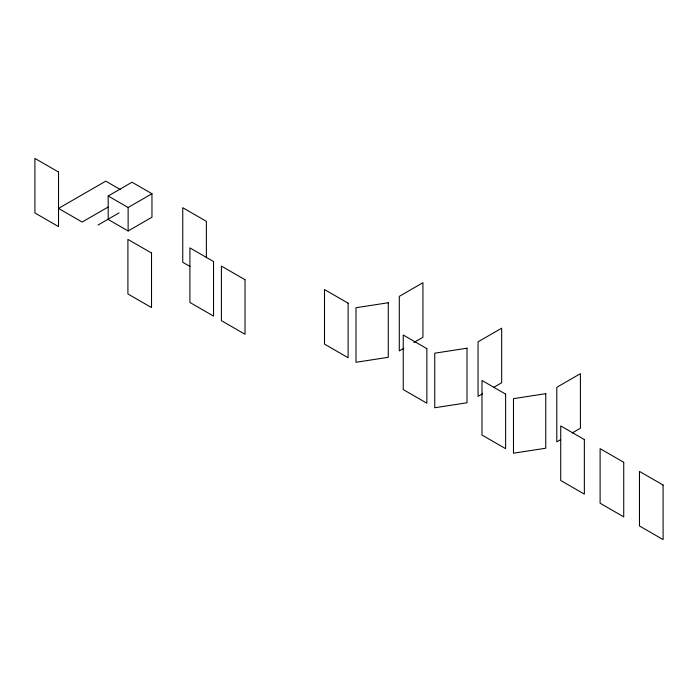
<?xml version="1.0" encoding="UTF-8"?>
<svg xmlns="http://www.w3.org/2000/svg" width="698" height="698" viewBox="0 0 698 698"><rect width="100%" height="100%" fill="white"/><g stroke="black" fill="none" stroke-linecap="round" stroke-linejoin="round"><path stroke-width="1.05" d="M108.19 195.99L132.035 182.222L151.963 193.73L151.963 217.218L128.127 230.977L108.19 219.469L108.19 195.99L128.127 207.498L151.963 193.73M108.085 207.079L82.146 222.051L58.527 208.414L105.773 181.14L120.309 189.533M98.017 225.053L119.026 212.925M403.845 348.302L399.3 350.92L399.3 296.371L422.927 282.725L422.927 337.282L413.844 342.526M482.588 393.759L478.051 396.385L478.051 341.828L501.67 328.191L501.67 382.748L493.495 387.469M560.424 439.749L556.795 441.851L556.795 387.294L580.422 373.657L580.422 428.214L572.238 432.935M190.022 266.47L182.754 262.274L182.754 207.716L206.381 221.353L206.381 257.719M128.127 207.498L128.127 230.977M388.263 302.74L355.997 307.731L355.997 362.288L388.263 357.297L388.263 302.74M467.006 348.206L434.741 353.197L434.741 407.754L467.006 402.763L467.006 348.206M545.757 393.663L513.484 398.663L513.484 453.211L545.757 448.221L545.757 393.663M348.119 303.185L324.5 289.548L324.5 344.105L348.119 357.742L348.119 303.185M426.862 348.651L403.243 335.014L403.243 389.563L426.862 403.208L426.862 348.651M505.614 394.108L481.986 380.471L481.986 435.029L505.614 448.666L505.614 394.108M584.357 439.574L560.73 425.937L560.73 480.494L584.357 494.132L584.357 439.574M623.724 462.303L600.106 448.666L600.106 503.223L623.724 516.86L623.724 462.303M663.1 485.04L639.473 471.403L639.473 525.952L663.1 539.598L663.1 485.04M58.527 172.048L34.9 158.402L34.9 212.96L58.527 226.597L58.527 172.048M213.536 261.541L189.908 247.903L189.908 302.452L213.536 316.098L213.536 261.541M245.033 279.724L221.406 266.086L221.406 320.644L245.033 334.281L245.033 279.724M151.527 253.016L127.909 239.379L127.909 293.937L151.527 307.574L151.527 253.016"/></g></svg>
